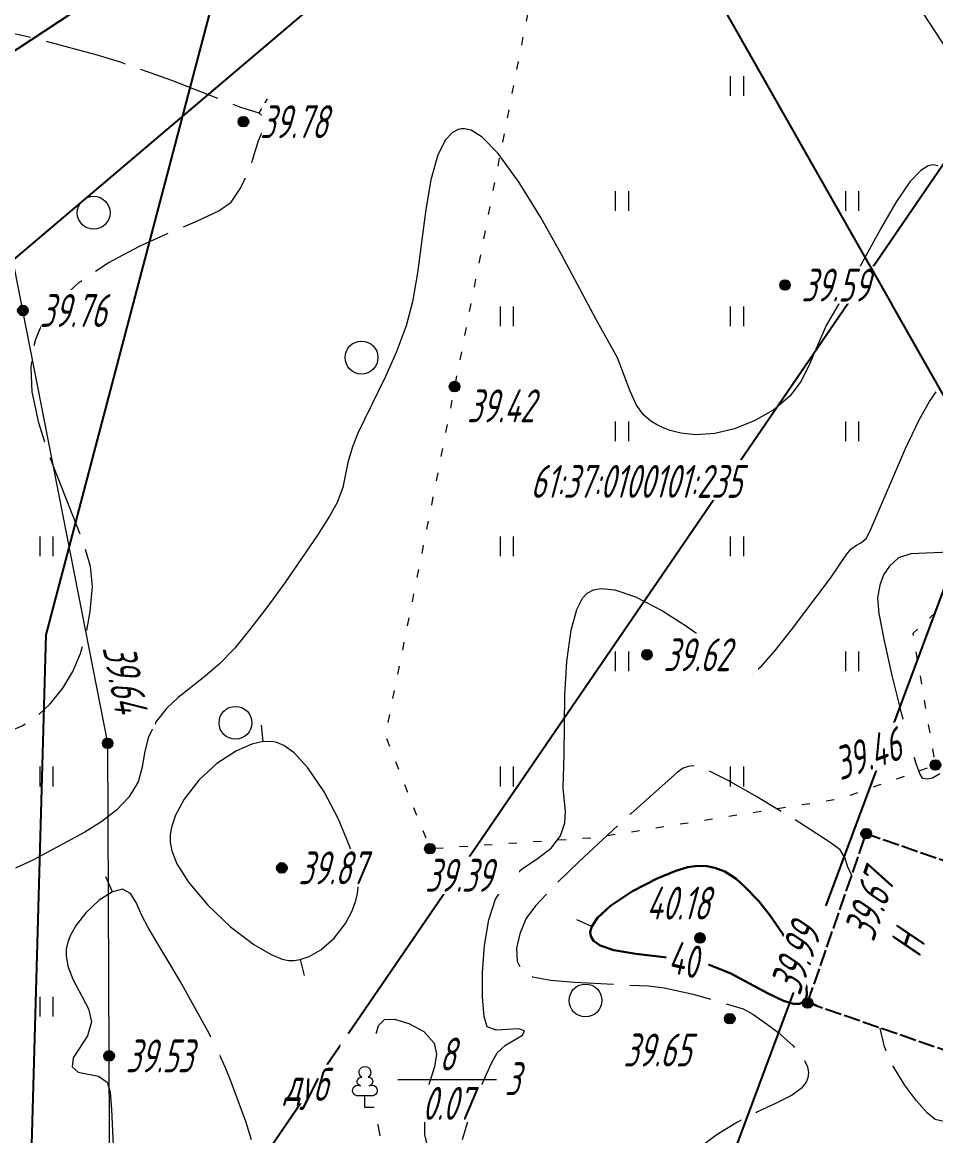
# Model space of a CAD drawing. Extents: x 2208637 to 2213412, y 575334 to 577367.
# Drawn here: x 2211005.26 to 2211033.04, y 576460.37 to 576494.24 of the extents above; entities that cross this region are included whole.
import ezdxf
from ezdxf.enums import TextEntityAlignment as Align

# ---------------------------------------------------------------- set-up
doc = ezdxf.new("R2010")
doc.units = 0
doc.header["$LTSCALE"] = 0.5
for name, pattern in [('2000_13', [1, 1, 0]), ('2000_366_2', [1.5, 0.5, -1]), ('500_329_3', [6, 5, -1])]:
    doc.linetypes.add(name, pattern=pattern)
doc.layers.get('0').update_dxf_attribs({"lineweight": 25})
for name, color, linetype, lineweight in [('ИИ_ГОРИЗОНТАЛИ_ОСН', 32, 'Continuous', 15), ('ИИ_ГОРИЗОНТАЛИ_УТОЛЩ', 32, 'Continuous', 30), ('ИИ_ГРАНИЦЫ_ЗЕМЛЕПОЛЬЗОВАТЕЛЕЙ', 7, 'Continuous', 25), ('ИИ_ОГРАДЫ', 7, 'Continuous', 25), ('ИИ_ОТМЕТКИ', 7, 'Continuous', 25), ('ИИ_СООРУЖЕНИЯ', 7, 'Continuous', 25), ('ИИ_ТРАССЫ_КЛС', 5, 'Continuous', 40), ('ИИ_УГОДЬЯ', 7, 'Continuous', 25)]:
    doc.layers.add(name, color=color, linetype=linetype, lineweight=lineweight)
doc.styles.add('BM431', font='', dxfattribs={"height": 1})
doc.styles.add('D431', font='', dxfattribs={"height": 1})
doc.styles.add('GOST 2.304', font='cs_gost2304.shx', dxfattribs={"width": 0.8, "oblique": 15})
doc.styles.get('BM431').set_extended_font_data('bm431', italic=True)
doc.styles.get('D431').set_extended_font_data('D431', italic=True)
doc.linetypes.add('2000_475_1', pattern='A,3,[1,Topography.shx,S=0.5,R=90,X=0,Y=0],0', length=3)
doc.linetypes.add('2000_485_1', pattern='A,34.5,[1,Topography.shx,S=1.5,R=120,X=0.5,Y=-0.87],-0.01,[1,Topography.shx,S=1.5,R=0,X=-0.25,Y=0.43],0,[3,Topography.shx,S=1,R=0,X=0.5,Y=0],-0.01,[1,Topography.shx,S=1.5,R=60,X=0.5,Y=-0.87],-1,34.5', length=70.02)

# ---------------------------------------------------------------- blocks, each defined once
blk = doc.blocks.new('500_329_6')
at = {"color": 0, "linetype": 'Continuous', "lineweight": -2}
blk.add_lwpolyline([(0, 0), (1, 0)], dxfattribs=at)
blk = doc.blocks.new('500_401')
at = {"color": 0, "linetype": 'Continuous', "lineweight": -2}
for points in [[(-0.4, 0), (-0.4, 1.2)], [(0.4, 0), (0.4, 1.2)]]:
    blk.add_lwpolyline(points, dxfattribs=at)
blk = doc.blocks.new('500_368')
at = {"color": 0, "linetype": 'Continuous', "lineweight": -2}
blk.add_circle((0, 0), 1, dxfattribs=at)
blk = doc.blocks.new('500_330_1')
at = {"linetype": 'Continuous', "lineweight": -2}
h = blk.add_hatch(color=0, dxfattribs=at)
h.dxf.hatch_style = 1
edge = h.paths.add_edge_path()
edge.add_arc((0, 0), 0.3, 0, 360)
at = {"color": 0, "linetype": 'Continuous', "lineweight": -2}
blk.add_circle((0, 0), 0.3, dxfattribs=at)
at = {"color": 0, "linetype": 'Continuous', "lineweight": -2, "style": 'GOST 2.304', "flags": 1}
for tag, p in [('Номер', (-1, -1)), ('Номер_рабочей_станции', (-1, -3.5))]:
    blk.add_attdef(tag, text='', height=2, dxfattribs=at).set_placement(p, align=Align.RIGHT)
at = {"color": 0, "linetype": 'Continuous', "lineweight": -2, "style": 'GOST 2.304'}
blk.add_attdef('Высота', (1, -1), '', height=2, dxfattribs=at)
at = {"color": 0, "linetype": 'Continuous', "lineweight": -2, "style": 'GOST 2.304', "flags": 1}
blk.add_attdef('Код', (0, -3.5), '', height=2, dxfattribs=at)
blk = doc.blocks.new('PA04D7B2B89F342E48D71E0D4E6DE8A')
at = {"color": 0, "linetype": '2000_485_1', "lineweight": -2, "flags": 128}
blk.add_lwpolyline([(2211013.35, 576503.65), (2211005.97, 576475.61), (2211005.27, 576450.71), (2211037.64, 576444.3), (2211043.46, 576442.17), (2211050.25, 576458.83), (2211049.55, 576460.81), (2211037.73, 576475.04), (2211020.46, 576505.48)], close=True, dxfattribs=at)
at = {"color": 0, "lineweight": -2, "flags": 1}
for tag in ['Адрес (местоположение) участка', 'Дата постановки на учет', 'Тип объекта', 'Статус записи о ЗУ по справочнику', 'Кадастровый номер, обозначение, учетный номер объекта', 'Кадастровый номер квартала', 'Вид разрешенного использования по классификатору', 'Площадь, кв.м', 'Категория земель', 'Вид использования по документу', 'Кадастровая стоимость']:
    blk.add_attdef(tag, (0, 0), '', height=0.2, dxfattribs=at)
blk = doc.blocks.new('Лист 024_УС_ПК2+00-ПК8+57.26|2000_367_1')
at = {"color": 0, "linetype": 'Continuous', "lineweight": -2}
blk.add_lwpolyline([(2, 1.7), (8, 1.7)], dxfattribs=at)
at = {"color": 0, "linetype": 'Continuous', "lineweight": -2, "style": 'BM431'}
for tag, p in [('Порода_деревьев_1', (-2, 2.25)), ('Порода_деревьев_2', (-2, -0.75))]:
    blk.add_attdef(tag, text='', height=2, dxfattribs=at).set_placement(p, align=Align.RIGHT)
at = {"color": 0, "linetype": 'Continuous', "lineweight": -2, "style": 'D431'}
blk.add_attdef('Расстояние_между_деревьями', text='', height=2, dxfattribs=at).set_placement((8.5, 1.75), align=Align.MIDDLE_LEFT)
at = {"color": 7, "linetype": 'Continuous', "lineweight": -2, "true_color": 0xffffff}
blk.add_wipeout([(-1.5, 4.5), (1.5, 4.5), (1.5, -1), (-1.5, -1)], dxfattribs=at)
at = {"color": 0, "linetype": 'Continuous', "lineweight": -2}
blk.add_lwpolyline([(0.56, 0), (0, 0), (0, 0.7), (-0.394, 0.7, -1.340077), (-0.264, 1.318, -0.944856), (-0.19, 1.837, -3.479234), (0.19, 1.837, -0.944856), (0.264, 1.318, -1.340077), (0.394, 0.7, 0), (0, 0.7, 0.669612)], format="xyb", dxfattribs=at)
at = {"color": 0, "linetype": 'Continuous', "lineweight": -2, "style": 'D431'}
blk.add_attdef('Высота_древостоя', text='', height=2, dxfattribs=at).set_placement((5, 2.25), align=Align.CENTER)
blk.add_attdef('Средняя_толщина_стволов', text='', height=2, dxfattribs=at).set_placement((5, 1.25), align=Align.TOP_CENTER)
blk = doc.blocks.new('*U65')
at = {"color": 7, "true_color": 0xffffff}
blk.add_wipeout([(-1.24, 1.1), (1.34, 1.1), (1.34, -1.1), (-1.24, -1.1)], dxfattribs=at)
at = {"color": 0, "linetype": 'Continuous', "lineweight": -2, "style": 'GOST 2.304', "oblique": 15, "width": 0.8}
blk.add_attdef('Высота', text='', height=2, dxfattribs=at).set_placement((0, 0), align=Align.MIDDLE_CENTER)

msp = doc.modelspace()

# ---------------------------------------------------------------- linework, layer by layer
at = {"layer": 'ИИ_ГОРИЗОНТАЛИ_ОСН', "color": 32, "linetype": '500_329_3', "lineweight": 20, "elevation": 39.75, "flags": 128}
msp.add_lwpolyline([(2211002.628, 576493.143), (2211002.301, 576492.745), (2211001.128, 576491.145), (2211000.616, 576490.518), (2211000.077, 576489.947), (2210999.5, 576489.461), (2210998.9, 576489.043), (2210997.835, 576488.386), (2210997.533, 576488.18), (2210997.377, 576488.043), (2210997.313, 576487.959), (2210997.276, 576487.862), (2210997.257, 576487.754), (2210997.266, 576487.602), (2210997.329, 576487.407), (2210997.451, 576487.144), (2210997.57, 576486.824), (2210998.941, 576482.14), (2210999.192, 576481.356), (2210999.822, 576479.564), (2210999.996, 576478.947), (2211000.156, 576478.216), (2211000.278, 576477.467), (2211000.348, 576476.816), (2211000.382, 576476.228), (2211000.434, 576474.496), (2211000.412, 576473.755), (2211000.253, 576472.479), (2211000.276, 576472.076), (2211000.369, 576471.824), (2211000.478, 576471.682), (2211000.55, 576471.62), (2211000.628, 576471.566), (2211000.794, 576471.49), (2211001.063, 576471.449), (2211001.461, 576471.503), (2211002.019, 576471.695), (2211002.642, 576471.959), (2211003.325, 576472.222), (2211004.843, 576472.668), (2211005.273, 576472.853), (2211005.689, 576473.121), (2211006.108, 576473.511), (2211006.49, 576473.984), (2211006.795, 576474.488), (2211007.03, 576475.036), (2211007.203, 576475.641), (2211007.323, 576476.318), (2211007.397, 576477.078), (2211007.336, 576477.687), (2211007.118, 576478.42), (2211006.062, 576481.092), (2211005.755, 576482.052), (2211005.562, 576483.002), (2211005.525, 576483.737), (2211005.584, 576484.265), (2211005.671, 576484.603), (2211005.809, 576484.946), (2211006.003, 576485.288), (2211006.37, 576485.761), (2211006.979, 576486.323), (2211007.868, 576486.924), (2211008.821, 576487.427), (2211009.756, 576487.848), (2211010.587, 576488.202), (2211011.232, 576488.503), (2211011.606, 576488.769), (2211011.898, 576489.193), (2211012.112, 576489.632), (2211012.263, 576490.047), (2211012.441, 576490.641), (2211012.653, 576491.121), (2211012.633, 576491.328), (2211012.466, 576491.478), (2211011.872, 576491.654), (2211009.803, 576492.47), (2211008.242, 576493.022), (2211007.501, 576493.248), (2211005.913, 576493.678), (2211005.201, 576493.847), (2211004.58, 576493.968), (2211004.078, 576494.025), (2211003.723, 576494.003), (2211003.383, 576493.875), (2211003.134, 576493.687)], close=True, dxfattribs=at)
at = {"layer": 'ИИ_ГОРИЗОНТАЛИ_ОСН', "elevation": 39.5, "flags": 128}
for points in [[(2211033.103, 576489.874), (2211032.957, 576489.906), (2211032.811, 576489.876), (2211032.58, 576489.732), (2211032.253, 576489.384), (2211031.822, 576488.757), (2211031.378, 576487.992), (2211030.498, 576486.378), (2211029.703, 576485.018), (2211029.195, 576483.837), (2211028.942, 576483.327), (2211028.603, 576482.867), (2211028.112, 576482.455), (2211027.518, 576482.114), (2211026.918, 576481.871), (2211026.321, 576481.729), (2211025.737, 576481.692), (2211025.284, 576481.742), (2211024.957, 576481.826), (2211024.745, 576481.904), (2211024.543, 576482.001), (2211024.368, 576482.112), (2211024.154, 576482.302), (2211023.94, 576482.597), (2211023.744, 576483.023), (2211023.364, 576484.03), (2211022.709, 576485.203), (2211021.657, 576487.178), (2211021.027, 576488.304), (2211020.372, 576489.367), (2211019.727, 576490.249), (2211019.242, 576490.744), (2211018.907, 576490.955), (2211018.701, 576491.004), (2211018.605, 576490.999), (2211018.513, 576490.976), (2211018.345, 576490.888), (2211018.129, 576490.661), (2211017.898, 576490.207), (2211017.683, 576489.45), (2211017.525, 576488.549), (2211017.274, 576486.616), (2211017.129, 576485.732), (2211016.935, 576485.002), (2211016.623, 576484.199), (2211016.3, 576483.467), (2211015.466, 576481.738), (2211015.296, 576481.327), (2211015.158, 576480.85), (2211015.005, 576480.085), (2211014.831, 576479.629), (2211014.605, 576479.222), (2211014.236, 576478.638), (2211013.237, 576477.186), (2211012.691, 576476.438), (2211012.171, 576475.759), (2211011.717, 576475.207), (2211011.251, 576474.725), (2211010.806, 576474.34), (2211009.997, 576473.702), (2211009.643, 576473.369), (2211009.331, 576472.973), (2211009.083, 576472.474), (2211008.972, 576472.016), (2211008.902, 576471.579), (2211008.777, 576471.139), (2211008.502, 576470.674), (2211008.13, 576470.288), (2211007.671, 576469.934), (2211007.157, 576469.609), (2211005.599, 576468.761), (2211005.05, 576468.513)], [(2211018.649, 576460.253), (2211018.808, 576460.805), (2211019.035, 576461.439), (2211019.289, 576462.06), (2211019.526, 576462.575), (2211019.703, 576462.891), (2211019.953, 576463.126), (2211020.465, 576463.428), (2211020.532, 576463.565), (2211020.363, 576463.629), (2211019.667, 576463.579), (2211019.398, 576463.689), (2211019.302, 576464.001), (2211019.251, 576464.587), (2211019.254, 576465.341), (2211019.316, 576466.159), (2211019.444, 576466.935), (2211019.645, 576467.564), (2211020.004, 576468.096), (2211020.456, 576468.486), (2211020.926, 576468.804), (2211021.341, 576469.118), (2211021.626, 576469.496), (2211021.753, 576469.892), (2211021.775, 576470.239), (2211021.708, 576470.957), (2211021.736, 576471.956), (2211021.759, 576473.77), (2211021.818, 576474.8), (2211021.947, 576475.751), (2211022.118, 576476.374), (2211022.295, 576476.72), (2211022.44, 576476.88), (2211022.625, 576476.98), (2211022.862, 576477.022), (2211023.278, 576476.978), (2211023.908, 576476.763), (2211024.732, 576476.336), (2211025.49, 576475.854), (2211026.343, 576475.241), (2211026.915, 576474.711), (2211027.179, 576474.507), (2211027.469, 576474.44), (2211027.727, 576474.645), (2211028.15, 576475.127), (2211028.656, 576475.762), (2211029.837, 576477.333), (2211030.327, 576478.055), (2211030.459, 576478.215), (2211030.625, 576478.339), (2211030.777, 576478.417), (2211030.932, 576478.547), (2211031.078, 576478.846), (2211032.114, 576481.276), (2211032.531, 576482.144), (2211032.844, 576482.702), (2211033.056, 576482.997)], [(2211033.46, 576478.122), (2211032.281, 576478.074), (2211031.901, 576477.952), (2211031.628, 576477.7), (2211031.447, 576477.431), (2211031.335, 576477.119), (2211031.27, 576476.738), (2211031.312, 576476.262), (2211031.471, 576475.422), (2211031.707, 576474.374), (2211031.98, 576473.276), (2211032.251, 576472.285), (2211032.439, 576471.674), (2211032.551, 576471.375), (2211032.628, 576471.25), (2211032.773, 576471.224), (2211032.936, 576471.26), (2211033.16, 576471.387)], [(2211012.23, 576460.249), (2211012.054, 576460.805), (2211011.59, 576462.063), (2211011.439, 576462.441), (2211011.245, 576462.865), (2211010.936, 576463.481), (2211010.056, 576465.07), (2211009.091, 576466.689), (2211008.887, 576467.096), (2211008.724, 576467.467), (2211008.548, 576467.745), (2211008.303, 576467.87), (2211007.996, 576467.791), (2211007.599, 576467.539), (2211007.187, 576467.155), (2211006.896, 576466.781), (2211006.726, 576466.475), (2211006.644, 576466.264), (2211006.595, 576466.052), (2211006.587, 576465.841), (2211006.639, 576465.533), (2211006.795, 576465.135), (2211007.275, 576464.23), (2211007.362, 576463.837), (2211007.237, 576463.411), (2211006.801, 576462.742), (2211006.769, 576462.472), (2211006.954, 576462.306), (2211007.573, 576462.182), (2211007.836, 576462.005), (2211007.933, 576461.693), (2211007.974, 576461.174), (2211008.035, 576459.86)], [(2211016.144, 576460.367), (2211015.905, 576461.645), (2211015.857, 576462.011), (2211015.871, 576462.562), (2211015.896, 576462.794), (2211016.013, 576463.428), (2211016.091, 576463.728), (2211016.268, 576463.908), (2211016.573, 576463.913), (2211017.017, 576463.785), (2211017.466, 576463.539), (2211017.785, 576463.19), (2211017.859, 576462.85), (2211017.794, 576462.471), (2211017.531, 576461.65), (2211017.476, 576461.234), (2211017.489, 576460.406), (2211017.568, 576460.063)]]:
    msp.add_lwpolyline(points, dxfattribs=at)
msp.add_lwpolyline([(2211012.901, 576472.357), (2211012.583, 576472.361), (2211012.242, 576472.287), (2211011.767, 576472.083), (2211011.175, 576471.69), (2211010.629, 576471.183), (2211010.178, 576470.605), (2211009.917, 576470.12), (2211009.795, 576469.757), (2211009.754, 576469.52), (2211009.752, 576469.288), (2211009.801, 576469.04), (2211009.961, 576468.643), (2211010.309, 576468.084), (2211010.902, 576467.381), (2211011.594, 576466.731), (2211012.301, 576466.193), (2211012.824, 576465.884), (2211013.162, 576465.744), (2211013.353, 576465.701), (2211013.527, 576465.701), (2211013.711, 576465.731), (2211013.984, 576465.823), (2211014.338, 576466.025), (2211014.744, 576466.381), (2211015.083, 576466.823), (2211015.291, 576467.218), (2211015.4, 576467.528), (2211015.447, 576467.737), (2211015.469, 576467.937), (2211015.46, 576468.157), (2211015.393, 576468.551), (2211015.215, 576469.163), (2211014.877, 576470.002), (2211014.441, 576470.834), (2211013.944, 576471.566), (2211013.524, 576472.018), (2211013.209, 576472.246), (2211013.002, 576472.334)], close=True, dxfattribs=at)
at = {"layer": 'ИИ_ГОРИЗОНТАЛИ_ОСН', "color": 32, "linetype": '500_329_3', "lineweight": 20, "elevation": 39.75, "flags": 128}
msp.add_lwpolyline([(2211030.483, 576468.291), (2211030.356, 576468.572), (2211030.285, 576468.816), (2211030.131, 576469.065), (2211029.832, 576469.291), (2211029.222, 576469.692), (2211028.421, 576470.19), (2211027.548, 576470.709), (2211026.722, 576471.173), (2211026.176, 576471.453), (2211025.873, 576471.585), (2211025.737, 576471.626), (2211025.51, 576471.608), (2211025.359, 576471.551), (2211025.184, 576471.432), (2211023.76, 576470.168), (2211022.191, 576468.712), (2211021.444, 576467.98), (2211020.869, 576467.368), (2211020.572, 576466.969), (2211020.39, 576466.513), (2211020.289, 576466.078), (2211020.304, 576465.682), (2211020.469, 576465.347), (2211020.77, 576465.202), (2211021.327, 576465.105), (2211022.048, 576465.04), (2211024.298, 576464.927), (2211024.778, 576464.875), (2211025.662, 576464.68), (2211027.186, 576464.233), (2211027.471, 576464.074), (2211027.783, 576463.862), (2211028.237, 576463.526), (2211028.704, 576463.108), (2211029.001, 576462.745), (2211029.136, 576462.471), (2211029.168, 576462.291), (2211029.15, 576462.134), (2211029.096, 576462.002), (2211028.954, 576461.823), (2211028.667, 576461.61), (2211028.188, 576461.359), (2211027.618, 576461.096), (2211027.005, 576460.79), (2211026.395, 576460.408), (2211025.778, 576459.956), (2211024.529, 576459.003), (2211023.989, 576458.562), (2211023.567, 576458.186), (2211023.308, 576457.902), (2211023.096, 576457.594), (2211022.947, 576457.318), (2211022.868, 576457.028), (2211022.862, 576456.681), (2211022.988, 576456.291), (2211023.276, 576455.709), (2211023.657, 576455.037), (2211024.066, 576454.375), (2211024.434, 576453.825), (2211024.694, 576453.489), (2211024.94, 576453.251), (2211025.162, 576453.089), (2211025.408, 576452.955), (2211026.077, 576452.642), (2211026.428, 576452.513), (2211026.822, 576452.395), (2211027.3, 576452.267), (2211027.729, 576452.203), (2211029.162, 576452.089), (2211030.057, 576451.993), (2211030.996, 576451.841), (2211031.926, 576451.609), (2211032.79, 576451.274), (2211033.522, 576450.86), (2211034.118, 576450.414), (2211034.618, 576449.944), (2211035.496, 576448.968), (2211035.957, 576448.481), (2211037.079, 576447.492), (2211037.978, 576446.642), (2211038.42, 576446.288), (2211038.949, 576445.97), (2211039.632, 576445.682), (2211040.321, 576445.528), (2211041.17, 576445.462), (2211042.116, 576445.457), (2211044.884, 576445.539), (2211045.568, 576445.507), (2211046.026, 576445.401), (2211046.476, 576445.056), (2211046.816, 576444.592), (2211047.088, 576444.126), (2211047.281, 576443.831), (2211047.426, 576443.696), (2211047.528, 576443.661), (2211047.633, 576443.675), (2211047.725, 576443.722), (2211047.841, 576443.841), (2211047.961, 576444.078), (2211048.081, 576444.468), (2211048.196, 576444.924), (2211048.509, 576445.929), (2211049.798, 576450.534), (2211049.991, 576450.783), (2211049.952, 576450.858), (2211050.079, 576451.425), (2211050.233, 576451.953), (2211050.443, 576452.496), (2211050.708, 576452.869), (2211051.729, 576453.974), (2211052.292, 576454.628), (2211052.762, 576455.297), (2211053.006, 576455.816), (2211053.079, 576456.183), (2211053.063, 576456.412), (2211052.996, 576456.614), (2211052.881, 576456.796), (2211052.624, 576457.056), (2211052.147, 576457.379), (2211051.389, 576457.737), (2211050.521, 576458.037), (2211049.616, 576458.272), (2211048.749, 576458.434), (2211047.995, 576458.516), (2211047.426, 576458.508), (2211047.095, 576458.43), (2211046.815, 576458.291), (2211046.497, 576458.038), (2211045.803, 576457.294), (2211045.4, 576456.998), (2211044.882, 576456.846), (2211044.328, 576456.89), (2211043.689, 576457.091), (2211042.971, 576457.411), (2211041.321, 576458.252), (2211040.402, 576458.696), (2211039.428, 576459.103), (2211037.438, 576459.832), (2211035.67, 576460.445), (2211034.966, 576460.674), (2211034.435, 576460.833), (2211034.114, 576460.908), (2211033.796, 576460.904), (2211033.53, 576460.841), (2211033.283, 576460.802), (2211033.023, 576460.871), (2211032.779, 576461.069), (2211032.449, 576461.436), (2211032.087, 576461.923), (2211031.747, 576462.486), (2211031.482, 576463.076), (2211031.345, 576463.649)], dxfattribs=at)
at = {"layer": 'ИИ_ГОРИЗОНТАЛИ_УТОЛЩ', "elevation": 40, "flags": 128}
msp.add_lwpolyline([(2211027.654, 576467.51), (2211027.237, 576467.947), (2211026.97, 576468.183), (2211026.625, 576468.407), (2211026.323, 576468.524), (2211026.073, 576468.572), (2211025.795, 576468.584), (2211025.503, 576468.541), (2211025.132, 576468.43), (2211024.562, 576468.199), (2211023.816, 576467.81), (2211023.148, 576467.362), (2211022.752, 576466.996), (2211022.577, 576466.735), (2211022.533, 576466.574), (2211022.536, 576466.498), (2211022.555, 576466.427), (2211022.632, 576466.304), (2211022.836, 576466.157), (2211023.245, 576466.018), (2211023.916, 576465.906), (2211025.466, 576465.72), (2211026.176, 576465.559), (2211026.809, 576465.306), (2211027.94, 576464.7), (2211028.403, 576464.472), (2211028.708, 576464.381), (2211028.894, 576464.388), (2211028.994, 576464.436), (2211029.037, 576464.474), (2211029.072, 576464.522), (2211029.113, 576464.646), (2211029.107, 576464.891), (2211028.994, 576465.304), (2211028.726, 576465.902), (2211028.374, 576466.52), (2211027.996, 576467.081)], close=True, dxfattribs=at)
at = {"layer": 'ИИ_ОГРАДЫ', "linetype": '2000_475_1', "lineweight": 20, "flags": 128}
for points in [[(2210980.859, 576540.468), (2210981.82, 576540.04), (2210983.09, 576539.59), (2210988.68, 576537.46), (2210994.42, 576535.32), (2210994.788, 576535.09), (2210999.09, 576532.38), (2211002.216, 576530.388), (2211008.07, 576526.49), (2211009.37, 576525.41), (2211019.32, 576514.13), (2211024.562, 576506.311), (2211024.993, 576505.68), (2211030.44, 576497.9), (2211033.428, 576493.333), (2211037.42, 576487.58), (2211041.08, 576481.17), (2211041.121, 576481.124)], [(2211007.941, 576453.294), (2211007.898, 576462.801), (2211007.854, 576472.309), (2211005.275, 576485.473), (2211003.197, 576496.075), (2211001.163, 576506.46), (2211011.823, 576510.963), (2211019.32, 576514.13)]]:
    msp.add_lwpolyline(points, dxfattribs=at)
at = {"layer": 'ИИ_СООРУЖЕНИЯ', "linetype": '2000_13', "flags": 128}
msp.add_lwpolyline([(2211029.141, 576464.411), (2211030.923, 576469.562), (2211035.353, 576468.03), (2211033.572, 576462.878)], close=True, dxfattribs=at)
at = {"layer": 'ИИ_ТРАССЫ_КЛС', "lineweight": 25, "flags": 128}
for points in [[(2211031.248, 576510.646), (2210978.977, 576476.222), (2210969.518, 576476.222)], [(2211029.963, 576508.216), (2210991.072, 576475.222), (2210980.904, 576475.222)], [(2211041.011, 576497.758), (2211016.213, 576431.179), (2211007.086, 576431.179)], [(2211038.21, 576497.155), (2211001.547, 576443.569), (2210991.178, 576443.569)]]:
    msp.add_lwpolyline(points, dxfattribs=at)
at = {"layer": 'ИИ_УГОДЬЯ', "linetype": '2000_366_2', "lineweight": 20, "flags": 128}
msp.add_lwpolyline([(2211024.993, 576505.68), (2211020.837, 576495.587), (2211018.404, 576483.159), (2211017.685, 576479.485), (2211016.296, 576472.551), (2211017.653, 576469.106), (2211022.684, 576469.445), (2211030.147, 576470.631), (2211033.03, 576471.648), (2211032.351, 576475.657), (2211034.669, 576477.803), (2211037.891, 576477.691), (2211039.022, 576474.697), (2211041.622, 576475.827), (2211043.184, 576478.79)], dxfattribs=at)

# ---------------------------------------------------------------- block references
at = {"layer": 'ИИ_ГОРИЗОНТАЛИ_ОСН'}
for p, xscale, yscale, zscale, rotation in [((2211012.466, 576491.478, 39.75), 0.5, 0.5, 0.5, 60.79998827786748), ((2211012.583, 576472.361, 39.5), 0.5, 0.5, 0.5, 95.74490612441659), ((2211007.996, 576467.791, 39.5), 0.5, 0.5, 0.5, 113.3465663817081), ((2211022.577, 576466.735, 40), 0.4999999999999998, 0.4999999999999998, 0.4999999999999998, 155.5202849736247), ((2211013.711, 576465.731, 39.5), 0.5, 0.5, 0.5, 283.9655539374463), ((2211029.072, 576464.522, 40), 0.5, 0.5, 0.5, 332.7338333923391)]:
    msp.add_blockref('500_329_6', p, dxfattribs=dict(at, xscale=xscale, yscale=yscale, zscale=zscale, rotation=rotation))
at = {"layer": 'ИИ_УГОДЬЯ', "lineweight": 20, "xscale": 0.5, "yscale": 0.5, "zscale": 0.5}
for name, p in [('500_401', (2211027, 576492)), ('500_401', (2211023.5, 576488.5)), ('500_401', (2211030.5, 576488.5)), ('500_368', (2211007.427, 576488.446)), ('500_401', (2211020, 576485)), ('500_401', (2211027, 576485)), ('500_368', (2211015.574, 576484.041)), ('500_401', (2211023.5, 576481.5)), ('500_401', (2211030.5, 576481.5)), ('500_401', (2211006, 576478)), ('500_401', (2211020, 576478)), ('500_401', (2211027, 576478)), ('500_401', (2211023.5, 576474.5)), ('500_401', (2211030.5, 576474.5)), ('500_368', (2211011.74, 576472.933)), ('500_401', (2211006, 576471)), ('500_401', (2211020, 576471)), ('500_401', (2211027, 576471)), ('500_368', (2211022.386, 576464.487)), ('500_401', (2211006, 576464))]:
    msp.add_blockref(name, p, dxfattribs=at)

# ---------------------------------------------------------------- next in the draw order: wipeouts: each hides what was drawn before it
at = {"lineweight": 0}
for points, layer in [([(2211024.775, 576465.292), (2211025.906, 576465.035), (2211026.158, 576466.147), (2211025.027, 576466.404)], 'ИИ_ГОРИЗОНТАЛИ_УТОЛЩ'), ([(2211020.763, 576479.705), (2211029.351, 576479.705), (2211029.351, 576480.923), (2211020.763, 576480.923)], 'ИИ_ГРАНИЦЫ_ЗЕМЛЕПОЛЬЗОВАТЕЛЕЙ'), ([(2211012.534, 576490.645), (2211015.362, 576490.645), (2211015.362, 576491.785), (2211012.534, 576491.785)], 'ИИ_ОТМЕТКИ'), ([(2211029.003, 576485.677), (2211031.811, 576485.677), (2211031.811, 576486.817), (2211029.003, 576486.817)], 'ИИ_ОТМЕТКИ'), ([(2211005.825, 576484.903), (2211008.573, 576484.903), (2211008.573, 576486.101), (2211005.825, 576486.101)], 'ИИ_ОТМЕТКИ'), ([(2211018.834, 576482.003), (2211021.725, 576482.003), (2211021.725, 576483.22), (2211018.834, 576483.22)], 'ИИ_ОТМЕТКИ'), ([(2211024.806, 576474.432), (2211027.637, 576474.432), (2211027.637, 576475.65), (2211024.806, 576475.65)], 'ИИ_ОТМЕТКИ'), ([(2211007.631, 576475.147), (2211008.144, 576472.53), (2211009.32, 576472.761), (2211008.807, 576475.378)], 'ИИ_ОТМЕТКИ'), ([(2211030.205, 576471.118), (2211032.835, 576472.045), (2211032.436, 576473.175), (2211029.807, 576472.248)], 'ИИ_ОТМЕТКИ'), ([(2211013.7, 576467.95), (2211016.528, 576467.95), (2211016.528, 576469.09), (2211013.7, 576469.09)], 'ИИ_ОТМЕТКИ'), ([(2211017.555, 576467.725), (2211020.363, 576467.725), (2211020.363, 576468.865), (2211017.555, 576468.865)], 'ИИ_ОТМЕТКИ'), ([(2211024.351, 576466.878), (2211026.972, 576466.878), (2211026.972, 576468.018), (2211024.351, 576468.018)], 'ИИ_ОТМЕТКИ'), ([(2211028.991, 576464.635), (2211029.909, 576467.289), (2211028.831, 576467.661), (2211027.913, 576465.008)], 'ИИ_ОТМЕТКИ'), ([(2211008.448, 576462.231), (2211011.255, 576462.231), (2211011.255, 576463.371), (2211008.448, 576463.371)], 'ИИ_ОТМЕТКИ'), ([(2211023.586, 576462.41), (2211026.394, 576462.41), (2211026.394, 576463.607), (2211023.586, 576463.607)], 'ИИ_ОТМЕТКИ'), ([(2211032.627, 576465.785), (2211032.904, 576466.586), (2211031.826, 576466.959), (2211031.549, 576466.158)], 'ИИ_СООРУЖЕНИЯ'), ([(2211017.928, 576462.287), (2211018.696, 576462.287), (2211018.696, 576463.427), (2211017.928, 576463.427)], 'ИИ_УГОДЬЯ'), ([(2211019.978, 576461.537), (2211020.746, 576461.537), (2211020.746, 576462.677), (2211019.978, 576462.677)], 'ИИ_УГОДЬЯ'), ([(2211012.919, 576461.362), (2211014.86, 576461.362), (2211014.86, 576462.533), (2211012.919, 576462.533)], 'ИИ_УГОДЬЯ'), ([(2211017.198, 576460.787), (2211019.426, 576460.787), (2211019.426, 576461.927), (2211017.198, 576461.927)], 'ИИ_УГОДЬЯ')]:
    msp.add_wipeout(points, dxfattribs=at).dxf.layer = layer

# ---------------------------------------------------------------- next in the draw order: block references
at = {"layer": 'ИИ_ОТМЕТКИ'}
ref = msp.add_blockref('500_330_1', (2211011.984, 576491.215, 39.775), dxfattribs=dict(at, xscale=0.5, yscale=0.5, zscale=0.5))
ref.add_attrib('Высота', '39.78', (2211012.484, 576490.715, -26.517), dxfattribs={"layer": '0', "color": 0, "linetype": 'Continuous', "lineweight": -2, "height": 1, "style": 'GOST 2.304', "oblique": 15, "width": 0.8})
ref = msp.add_blockref('500_330_1', (2211028.453, 576486.247, 39.595), dxfattribs=dict(at, xscale=0.5, yscale=0.5, zscale=0.5))
ref.add_attrib('Высота', '39.59', (2211028.953, 576485.747, -26.396), dxfattribs={"layer": '0', "color": 0, "linetype": 'Continuous', "lineweight": -2, "height": 1, "style": 'GOST 2.304', "oblique": 15, "width": 0.8})
ref = msp.add_blockref('500_330_1', (2211005.275, 576485.473, 39.762), dxfattribs=dict(at, xscale=0.5, yscale=0.5, zscale=0.5))
ref.add_attrib('Высота', '39.76', (2211005.775, 576484.973, 13.39), dxfattribs={"layer": '0', "color": 0, "linetype": 'Continuous', "lineweight": -2, "height": 1, "style": 'GOST 2.304', "oblique": 15, "width": 0.8})
ref = msp.add_blockref('500_330_1', (2211018.404, 576483.159, 39.418), dxfattribs=dict(at, xscale=0.5, yscale=0.5, zscale=0.5))
ref.add_attrib('Высота', '39.42', (2211018.784, 576482.073), dxfattribs={"layer": '0', "color": 0, "linetype": 'Continuous', "lineweight": -2, "height": 1, "style": 'GOST 2.304', "oblique": 15, "width": 0.8})
ref = msp.add_blockref('500_330_1', (2211024.256, 576475.002, 39.621), dxfattribs=dict(at, xscale=0.5, yscale=0.5, zscale=0.5))
ref.add_attrib('Высота', '39.62', (2211024.756, 576474.502, -26.414), dxfattribs={"layer": '0', "color": 0, "linetype": 'Continuous', "lineweight": -2, "height": 1, "style": 'GOST 2.304', "oblique": 15, "width": 0.8})
ref = msp.add_blockref('500_330_1', (2211007.854, 576472.309, 39.64), dxfattribs=dict(at, xscale=0.5, yscale=0.5, zscale=0.5, rotation=281.0866587809368))
ref.add_attrib('Высота', '39.64', (2211007.69, 576475.21), dxfattribs={"layer": '0', "color": 0, "linetype": 'Continuous', "lineweight": -2, "height": 1, "rotation": 281.0867, "style": 'GOST 2.304', "oblique": 15, "width": 0.8})
ref = msp.add_blockref('500_330_1', (2211033.03, 576471.648, 39.46), dxfattribs=dict(at, xscale=0.5, yscale=0.5, zscale=0.5, rotation=19.42251015925986))
ref.add_attrib('Высота', '39.46', (2211030.135, 576471.167), dxfattribs={"layer": '0', "color": 0, "linetype": 'Continuous', "lineweight": -2, "height": 1, "rotation": 19.4225, "style": 'GOST 2.304', "oblique": 15, "width": 0.8})
ref = msp.add_blockref('500_330_1', (2211017.653, 576469.106, 39.387), dxfattribs=dict(at, xscale=0.5, yscale=0.5, zscale=0.5))
ref.add_attrib('Высота', '39.39', (2211017.505, 576467.795), dxfattribs={"layer": '0', "color": 0, "linetype": 'Continuous', "lineweight": -2, "height": 1, "style": 'GOST 2.304', "oblique": 15, "width": 0.8})
ref = msp.add_blockref('500_330_1', (2211013.15, 576468.52, 39.87), dxfattribs=dict(at, xscale=0.5, yscale=0.5, zscale=0.5))
ref.add_attrib('Высота', '39.87', (2211013.65, 576468.02, -29.656), dxfattribs={"layer": '0', "color": 0, "linetype": 'Continuous', "lineweight": -2, "height": 1, "style": 'GOST 2.304', "oblique": 15, "width": 0.8})
ref = msp.add_blockref('500_330_1', (2211025.87, 576466.39, 40.18), dxfattribs=dict(at, xscale=0.5, yscale=0.5, zscale=0.5))
ref.add_attrib('Высота', '40.18', (2211024.234, 576466.948, -29.346), dxfattribs={"layer": '0', "color": 0, "linetype": 'Continuous', "lineweight": -2, "height": 1, "style": 'GOST 2.304', "oblique": 15, "width": 0.8})
ref = msp.add_blockref('500_330_1', (2211029.141, 576464.411, 39.994), dxfattribs=dict(at, xscale=0.4999999999999999, yscale=0.4999999999999999, zscale=0.4999999999999999, rotation=70.92105202195678))
ref.add_attrib('Высота', '39.99', (2211028.908, 576464.611), dxfattribs={"layer": '0', "color": 0, "linetype": 'Continuous', "lineweight": -2, "height": 1, "rotation": 70.9211, "style": 'GOST 2.304', "oblique": 15, "width": 0.8})
ref = msp.add_blockref('500_330_1', (2211026.775, 576463.934, 39.648), dxfattribs=dict(at, xscale=0.5, yscale=0.5, zscale=0.5))
ref.add_attrib('Высота', '39.65', (2211023.536, 576462.48), dxfattribs={"layer": '0', "color": 0, "linetype": 'Continuous', "lineweight": -2, "height": 1, "style": 'GOST 2.304', "oblique": 15, "width": 0.8})
ref = msp.add_blockref('500_330_1', (2211007.898, 576462.801, 39.528), dxfattribs=dict(at, xscale=0.5, yscale=0.5, zscale=0.5))
ref.add_attrib('Высота', '39.53', (2211008.398, 576462.301, 13.156), dxfattribs={"layer": '0', "color": 0, "linetype": 'Continuous', "lineweight": -2, "height": 1, "style": 'GOST 2.304', "oblique": 15, "width": 0.8})

# ---------------------------------------------------------------- next in the draw order: wipeouts: each hides what was drawn before it
at = {"lineweight": 0}
msp.add_wipeout([(2211031.233, 576466.268), (2211032.157, 576468.941), (2211031.025, 576469.332), (2211030.1, 576466.66)], dxfattribs=at).dxf.layer = 'ИИ_ОТМЕТКИ'

# ---------------------------------------------------------------- next in the draw order: block references
at = {"layer": 'ИИ_ГРАНИЦЫ_ЗЕМЛЕПОЛЬЗОВАТЕЛЕЙ'}
ref = msp.add_blockref('PA04D7B2B89F342E48D71E0D4E6DE8A', (0, 0), dxfattribs=at)
ref.add_attrib('Кадастровый номер, обозначение, учетный номер объекта', '61:37:0100101:235', (2211020.713, 576479.775), dxfattribs={"layer": '0', "color": 0, "lineweight": -2, "height": 1, "style": 'GOST 2.304', "oblique": 15, "width": 0.8})
at = {"layer": 'ИИ_ОТМЕТКИ'}
ref = msp.add_blockref('500_330_1', (2211030.923, 576469.562, 39.67), dxfattribs=dict(at, xscale=0.4999999999999999, yscale=0.4999999999999999, zscale=0.4999999999999999, rotation=70.92105202195678))
ref.add_attrib('Высота', '39.67', (2211031.15, 576466.244), dxfattribs={"layer": '0', "color": 0, "linetype": 'Continuous', "lineweight": -2, "height": 1, "rotation": 70.9211, "style": 'GOST 2.304', "oblique": 15, "width": 0.8})

# ---------------------------------------------------------------- next in the draw order: texts
at = {"layer": 'ИИ_СООРУЖЕНИЯ', "ltscale": 0.5, "style": 'GOST 2.304', "oblique": 15, "width": 0.8}
msp.add_text('Н', height=1, rotation=70.9211, dxfattribs=at).set_placement((2211032.544, 576465.761))

# ---------------------------------------------------------------- next in the draw order: block references
at = {"layer": 'ИИ_ГОРИЗОНТАЛИ_УТОЛЩ', "color": 32, "lineweight": 20}
ref = msp.add_blockref('*U65', (2211025.466, 576465.72, 40), dxfattribs=dict(at, xscale=0.5, yscale=0.5, zscale=0.5, rotation=347.2301462799132))
ref.add_attrib('Высота', '40', dxfattribs={"layer": '0', "color": 0, "linetype": 'Continuous', "lineweight": -2, "height": 1, "rotation": 347.2301, "style": 'GOST 2.304', "width": 0.8}).set_placement((2211025.466, 576465.72, 40), align=Align.MIDDLE_CENTER)
at = {"layer": 'ИИ_УГОДЬЯ', "lineweight": 20, "ltscale": 0.5}
ref = msp.add_blockref('Лист 024_УС_ПК2+00-ПК8+57.26|2000_367_1', (2211015.678, 576461.232), dxfattribs=dict(at, xscale=0.5, yscale=0.5, zscale=0.5))
ref.add_attrib('Порода_деревьев_1', 'дуб', dxfattribs={"layer": '0', "color": 0, "linetype": 'Continuous', "lineweight": -2, "height": 1, "style": 'GOST 2.304', "oblique": 15, "width": 0.8}).set_placement((2211014.526, 576461.432), align=Align.RIGHT)
ref.add_attrib('Высота_древостоя', '8', dxfattribs={"layer": '0', "color": 0, "linetype": 'Continuous', "lineweight": -2, "height": 1, "style": 'GOST 2.304', "oblique": 15, "width": 0.8}).set_placement((2211018.178, 576462.357), align=Align.CENTER)
ref.add_attrib('Средняя_толщина_стволов', '0.07', dxfattribs={"layer": '0', "color": 0, "linetype": 'Continuous', "lineweight": -2, "height": 1, "style": 'GOST 2.304', "oblique": 15, "width": 0.8}).set_placement((2211018.178, 576461.857), align=Align.TOP_CENTER)
ref.add_attrib('Расстояние_между_деревьями', '3', dxfattribs={"layer": '0', "color": 0, "linetype": 'Continuous', "lineweight": -2, "height": 1, "style": 'GOST 2.304', "oblique": 15, "width": 0.8}).set_placement((2211019.928, 576462.107), align=Align.MIDDLE_LEFT)

doc.saveas('drawing.dxf')
